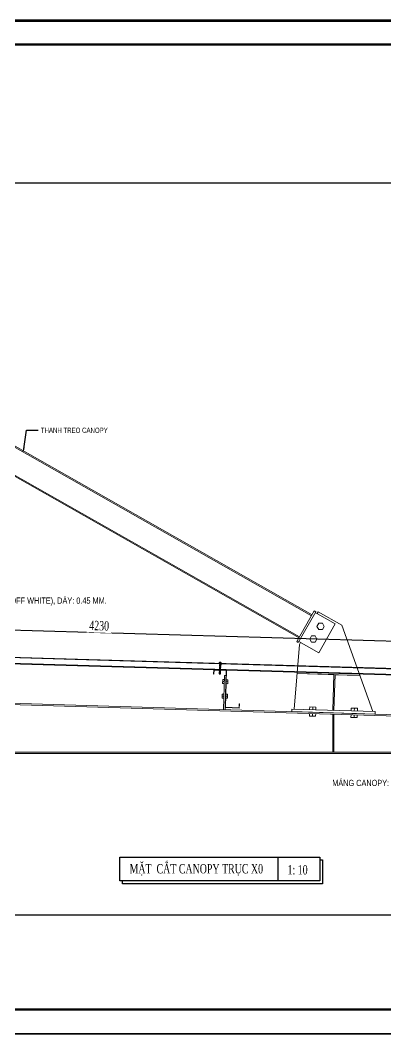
# Model space of a CAD drawing. Header units: inches. Extents: x 340055 to 349452, y -34649 to -30845.
# Drawn here: x 348564.9 to 348740.4, y -32777.5 to -32290.5 of the extents above; entities that cross this region are included whole.
import ezdxf

# ---------------------------------------------------------------- set-up
doc = ezdxf.new("R2010")
doc.units = ezdxf.units.IN
doc.header["$MEASUREMENT"] = 0
doc.linetypes.add('XKITLINE00', pattern=[0])
for name, color, linetype in [('3', 3, 'Continuous'), ('NET IN', 3, 'Continuous'), ('STRUCTURE', 1, 'Continuous')]:
    doc.layers.add(name, color=color, linetype=linetype)
for name, color, linetype, lineweight in [('Bolt', 7, 'Continuous', 0), ('PART', 20, 'Continuous', 9), ('TL-TIILE BLOCK A2$0$TL-TITLE BLOCK 1', 7, 'Continuous', 50)]:
    doc.layers.add(name, color=color, linetype=linetype, lineweight=lineweight)
doc.styles.add('ST1', font='times.ttf', dxfattribs={"width": 0.7})
doc.styles.add('ST1H', font='vnshxh.shx', dxfattribs={"width": 0.7})
doc.dimstyles.new('10', dxfattribs={"dimtxt": 4.5, "dimasz": 1.5, "dimexe": 1, "dimexo": 0, "dimgap": 1, "dimtad": 1, "dimdec": 0, "dimlfac": 10, "dimzin": 0, "dimdsep": 46, "dimtxsty": 'ST1', "dimblk": 'OBLIQUE', "dimcen": 1, "dimdle": 1, "dimclrd": 8, "dimclre": 8, "dimclrt": 3, "dimadec": 0, "dimazin": 0, "dimtfac": 1, "dimtdec": 0, "dimtix": 1, "dimtofl": 0, "dimtmove": 1, "dimatfit": 3, "dimfxl": 0, "dimtolj": 1, "dimtzin": 0, "dimlwd": -1, "dimlwe": -1, "dimarcsym": 0})
doc.dimstyles.new('3', dxfattribs={"dimtxt": 3.5, "dimasz": 1.8, "dimexe": 1, "dimexo": 0, "dimgap": 1, "dimtad": 1, "dimdec": 0, "dimlfac": 3, "dimzin": 0, "dimdsep": 46, "dimtxsty": 'ST1H', "dimblk": 'OBLIQUE', "dimcen": 1, "dimdle": 1, "dimclrd": 8, "dimclre": 8, "dimclrt": 3, "dimadec": 0, "dimazin": 0, "dimtfac": 1, "dimtdec": 0, "dimtix": 1, "dimtofl": 0, "dimtmove": 1, "dimatfit": 3, "dimfxl": 0, "dimtolj": 1, "dimtzin": 0, "dimlwd": -1, "dimlwe": -1, "dimarcsym": 0})

# ---------------------------------------------------------------- blocks, each defined once
blk = doc.blocks.new('A$C26A6701F')
at = {"layer": 'STRUCTURE', "color": 1, "linetype": 'Continuous'}
for p, q in [((0, 17.2), (1.3, 17.5)), ((0, 17.1), (0, 17.2)), ((0, 17.2), (4, 17.2)), ((4, 17.1), (0, 17.1)), ((3.9, 16.7), (0.1, 16.7)), ((0.4, 17.8), (3.6, 17.8)), ((0.4, 17.6), (1.2, 17.6)), ((0.9, 17.8), (0.9, 18.8)), ((1, 17.8), (1, 18.6)), ((1.1, 18.9), (2.9, 18.9)), ((1.2, 16.7), (1.1, 16.7)), ((1.1, 16.7), (1.4, 16.6)), ((1.1, 16.7), (1.4, 16.7)), ((1.1, 16.2), (2.9, 16.5)), ((1.4, 16.4), (1.1, 16.2)), ((1.2, 17.6), (2.8, 17.6)), ((1.3, 17.5), (1.3, 17.6)), ((1.3, 17.5), (2.7, 17.5)), ((1.4, 16.6), (2.4, 16.7)), ((2.7, 16.6), (1.4, 16.4)), ((1.4, 16.4), (1.4, 16.6)), ((1.4, 16.1), (2.7, 16.3)), ((1.9, 18.6), (2, 17.8)), ((2, 17.8), (2.1, 18.6)), ((2.7, 17.5), (2.7, 17.6)), ((2.7, 17.5), (4, 17.2)), ((2.7, 16.6), (2.7, 16.7)), ((2.7, 16.6), (2.9, 16.5)), ((2.7, 16.3), (2.9, 16.5)), ((2.7, 16.1), (2.7, 16.3)), ((2.8, 17.6), (3.6, 17.6)), ((3, 18.6), (3, 17.8)), ((3.1, 17.8), (3.1, 18.8)), ((4, 17.2), (4, 17.1)), ((1, 6.2), (2.8, 6.5)), ((1.3, 6.4), (1, 6.2)), ((1, 6.2), (1.3, 6.1)), ((1.3, 6), (1, 5.8)), ((1, 5.8), (2.8, 6)), ((1, 5.8), (1.3, 5.6)), ((1, 5.3), (2.8, 5.6)), ((1.3, 5.5), (1, 5.3)), ((1, 5.3), (1.3, 5.2)), ((1, 4.8), (2.8, 5.1)), ((1.3, 5), (1, 4.8)), ((1, 4.8), (1.3, 4.7)), ((1, 4.3), (2.8, 4.6)), ((1.3, 4.5), (1, 4.3)), ((1, 4.3), (1.3, 4.2)), ((1.3, 4.1), (1, 3.9)), ((1, 3.9), (2.8, 4.1)), ((1, 3.9), (1.3, 3.8)), ((1.3, 3.6), (1, 3.4)), ((1, 3.4), (2.3, 3.6)), ((1, 3.4), (1.3, 3.3)), ((1.1, 16.2), (1.4, 16.1)), ((1.1, 15.7), (2.9, 16)), ((1.4, 15.9), (1.1, 15.7)), ((1.1, 15.7), (1.4, 15.6)), ((1.4, 15.5), (1.1, 15.2)), ((1.1, 15.2), (2.9, 15.5)), ((1.1, 15.2), (1.4, 15.1)), ((1.4, 15), (1.1, 14.8)), ((1.1, 14.8), (2.9, 15)), ((1.1, 14.8), (1.4, 14.7)), ((1.1, 14.3), (2.9, 14.6)), ((1.4, 14.5), (1.1, 14.3)), ((1.1, 14.3), (1.4, 14.2)), ((1.1, 13.8), (2.9, 14.1)), ((1.4, 14), (1.1, 13.8)), ((1.1, 13.8), (1.4, 13.7)), ((1.4, 13.6), (1.1, 13.3)), ((1.1, 13.3), (2.9, 13.6)), ((1.1, 13.3), (1.4, 13.2)), ((1.1, 12.9), (2.9, 13.2)), ((1.4, 13.1), (1.1, 12.9)), ((1.1, 12.9), (1.4, 12.8)), ((1.1, 12.4), (2.9, 12.7)), ((1.4, 12.6), (1.1, 12.4)), ((1.1, 12.4), (1.4, 12.3)), ((1.1, 11.9), (2.9, 12.2)), ((1.4, 12.1), (1.1, 11.9)), ((1.1, 11.9), (1.4, 11.8)), ((1.4, 11.7), (1.1, 11.5)), ((1.1, 11.5), (2.9, 11.7)), ((1.1, 11.5), (1.4, 11.3)), ((1.1, 11), (2.9, 11.3)), ((1.4, 11.2), (1.1, 11)), ((1.1, 11), (1.3, 10.9)), ((1.1, 10.5), (2.9, 10.8)), ((1.4, 10.7), (1.1, 10.5)), ((1.1, 10.5), (1.3, 10.4)), ((1.1, 10), (2.9, 10.3)), ((1.3, 10.2), (1.1, 10)), ((1.1, 10), (1.3, 9.9)), ((1.3, 9.8), (1.1, 9.6)), ((1.1, 9.6), (2.9, 9.8)), ((1.1, 9.6), (1.3, 9.4)), ((1.1, 9.1), (2.8, 9.4)), ((1.3, 9.3), (1.1, 9.1)), ((1.1, 9.1), (1.3, 9)), ((1.1, 8.6), (2.8, 8.9)), ((1.3, 8.8), (1.1, 8.6)), ((1.1, 8.6), (1.3, 8.5)), ((1.1, 8.1), (2.8, 8.4)), ((1.3, 8.3), (1.1, 8.1)), ((1.1, 8.1), (1.3, 8)), ((1.3, 7.9), (1.1, 7.7)), ((1.1, 7.7), (2.8, 7.9)), ((1.1, 7.7), (1.3, 7.5)), ((1.1, 7.2), (2.8, 7.5)), ((1.3, 7.4), (1.1, 7.2)), ((1.1, 7.2), (1.3, 7.1)), ((1.1, 6.7), (2.8, 7)), ((1.3, 6.9), (1.1, 6.7)), ((1.1, 6.7), (1.3, 6.6)), ((1.3, 10.7), (1.3, 10.9)), ((1.3, 10.4), (2.7, 10.6)), ((2.7, 10.4), (1.3, 10.2)), ((1.3, 10.2), (1.3, 10.4)), ((1.3, 9.9), (2.7, 10.1)), ((2.7, 9.9), (1.3, 9.8)), ((1.3, 9.9), (1.3, 9.8)), ((1.3, 9.4), (2.7, 9.6)), ((2.6, 9.5), (1.3, 9.3)), ((1.3, 9.3), (1.3, 9.4)), ((1.3, 9), (2.7, 9.2)), ((2.6, 9), (1.3, 8.8)), ((1.3, 8.8), (1.3, 9)), ((1.3, 8.5), (2.7, 8.7)), ((2.6, 8.5), (1.3, 8.3)), ((1.3, 8.3), (1.3, 8.5)), ((1.3, 8), (2.7, 8.2)), ((2.6, 8), (1.3, 7.9)), ((1.3, 7.9), (1.3, 8)), ((1.3, 7.5), (2.7, 7.7)), ((2.6, 7.6), (1.3, 7.4)), ((1.3, 7.4), (1.3, 7.5)), ((1.3, 7.1), (2.7, 7.3)), ((2.6, 7.1), (1.3, 6.9)), ((1.3, 6.9), (1.3, 7.1)), ((1.3, 6.6), (2.7, 6.8)), ((2.6, 6.6), (1.3, 6.4)), ((1.3, 6.4), (1.3, 6.6)), ((1.3, 6.1), (2.6, 6.3)), ((2.6, 6.1), (1.3, 6)), ((1.3, 6), (1.3, 6.1)), ((1.3, 5.6), (2.6, 5.8)), ((2.6, 5.7), (1.3, 5.5)), ((1.3, 5.5), (1.3, 5.6)), ((1.3, 5.2), (2.6, 5.4)), ((2.6, 5.2), (1.3, 5)), ((1.3, 5), (1.3, 5.2)), ((1.3, 4.7), (2.6, 4.9)), ((2.6, 4.7), (1.3, 4.5)), ((1.3, 4.5), (1.3, 4.7)), ((1.3, 4.2), (2.6, 4.4)), ((2.6, 4.3), (1.3, 4.1)), ((1.3, 4.1), (1.3, 4.2)), ((1.3, 3.8), (2.6, 3.9)), ((1.3, 3.6), (1.3, 3.8)), ((2.3, 3.7), (1.3, 3.6)), ((1.3, 3.3), (2.2, 3.4)), ((1.3, 0.6), (1.3, 3.3)), ((1.3, 0.6), (1.4, 0.8)), ((1.3, 0.6), (1.9, 0)), ((2.7, 16.1), (1.4, 15.9)), ((1.4, 15.9), (1.4, 16.1)), ((1.4, 15.6), (2.7, 15.8)), ((2.7, 15.6), (1.4, 15.5)), ((1.4, 15.5), (1.4, 15.6)), ((1.4, 15.1), (2.7, 15.3)), ((2.7, 15.2), (1.4, 15)), ((1.4, 15), (1.4, 15.1)), ((1.4, 14.7), (2.7, 14.9)), ((2.7, 14.7), (1.4, 14.5)), ((1.4, 14.5), (1.4, 14.7)), ((1.4, 14.2), (2.7, 14.4)), ((2.7, 14.2), (1.4, 14)), ((1.4, 14), (1.4, 14.2)), ((1.4, 13.7), (2.7, 13.9)), ((2.7, 13.7), (1.4, 13.6)), ((1.4, 13.6), (1.4, 13.7)), ((1.4, 13.2), (2.7, 13.4)), ((2.7, 13.3), (1.4, 13.1)), ((1.4, 13.2), (1.4, 13.1)), ((1.4, 12.8), (2.7, 13)), ((2.7, 12.8), (1.4, 12.6)), ((1.4, 12.6), (1.4, 12.8)), ((1.4, 12.3), (2.7, 12.5)), ((2.7, 12.3), (1.4, 12.1)), ((1.4, 12.1), (1.4, 12.3)), ((1.4, 11.8), (2.7, 12)), ((2.7, 11.8), (1.4, 11.7)), ((1.4, 11.7), (1.4, 11.8)), ((1.4, 11.3), (2.7, 11.5)), ((2.7, 11.4), (1.4, 11.2)), ((1.4, 11.2), (1.4, 11.3)), ((1.3, 10.9), (2.7, 11.1)), ((2.7, 10.9), (1.4, 10.7)), ((1.7, 0.8), (2, 0)), ((2, 0), (2.6, 0.6)), ((2, 0.1), (2.3, 0.6)), ((2.4, 1), (2.6, 3.7)), ((2.6, 3.8), (2.5, 3.8)), ((2.5, 3.6), (2.8, 3.7)), ((2.5, 3.5), (2.6, 3.5)), ((2.6, 9.5), (2.7, 9.6)), ((2.6, 9.5), (2.8, 9.4)), ((2.6, 9), (2.6, 9.2)), ((2.6, 9), (2.8, 8.9)), ((2.6, 8.5), (2.6, 8.7)), ((2.6, 8.5), (2.8, 8.4)), ((2.6, 8), (2.6, 8.2)), ((2.6, 8), (2.8, 7.9)), ((2.6, 7.6), (2.6, 7.7)), ((2.6, 7.6), (2.8, 7.5)), ((2.6, 7.1), (2.6, 7.3)), ((2.6, 7.1), (2.8, 7)), ((2.6, 6.6), (2.6, 6.8)), ((2.6, 6.6), (2.8, 6.5)), ((2.6, 6.3), (2.8, 6.5)), ((2.6, 6.1), (2.6, 6.3)), ((2.6, 6.1), (2.8, 6)), ((2.6, 5.8), (2.8, 6)), ((2.6, 5.7), (2.6, 5.8)), ((2.6, 5.7), (2.8, 5.6)), ((2.6, 5.4), (2.8, 5.6)), ((2.6, 5.2), (2.6, 5.4)), ((2.6, 5.2), (2.8, 5.1)), ((2.6, 4.9), (2.8, 5.1)), ((2.6, 4.7), (2.6, 4.9)), ((2.6, 4.7), (2.8, 4.6)), ((2.6, 4.4), (2.8, 4.6)), ((2.6, 4.3), (2.6, 4.4)), ((2.8, 4.1), (2.6, 4.3)), ((2.6, 3.9), (2.8, 4.1)), ((2.6, 3.8), (2.6, 3.9)), ((2.8, 3.7), (2.6, 3.8)), ((2.6, 3.5), (2.8, 3.7)), ((2.6, 0.6), (2.6, 3.5)), ((2.7, 16.1), (2.9, 16)), ((2.7, 15.8), (2.9, 16)), ((2.7, 15.6), (2.7, 15.8)), ((2.7, 15.6), (2.9, 15.5)), ((2.7, 15.3), (2.9, 15.5)), ((2.7, 15.2), (2.7, 15.3)), ((2.7, 15.2), (2.9, 15)), ((2.7, 14.9), (2.9, 15)), ((2.7, 14.7), (2.7, 14.9)), ((2.7, 14.7), (2.9, 14.6)), ((2.7, 14.4), (2.9, 14.6)), ((2.7, 14.2), (2.7, 14.4)), ((2.7, 14.2), (2.9, 14.1)), ((2.7, 13.9), (2.9, 14.1)), ((2.7, 13.7), (2.7, 13.9)), ((2.7, 13.7), (2.9, 13.6)), ((2.7, 13.4), (2.9, 13.6)), ((2.7, 13.4), (2.7, 13.3)), ((2.7, 13.3), (2.9, 13.2)), ((2.7, 13), (2.9, 13.2)), ((2.7, 12.8), (2.7, 13)), ((2.7, 12.8), (2.9, 12.7)), ((2.7, 12.5), (2.9, 12.7)), ((2.7, 12.3), (2.7, 12.5)), ((2.7, 12.3), (2.9, 12.2)), ((2.7, 12), (2.9, 12.2)), ((2.7, 11.8), (2.7, 12)), ((2.7, 11.8), (2.9, 11.7)), ((2.7, 11.5), (2.9, 11.7)), ((2.7, 11.4), (2.7, 11.5)), ((2.7, 11.4), (2.9, 11.3)), ((2.7, 11.1), (2.9, 11.3)), ((2.7, 10.9), (2.7, 11.1)), ((2.7, 10.9), (2.9, 10.8)), ((2.7, 10.6), (2.9, 10.8)), ((2.7, 10.4), (2.7, 10.6)), ((2.7, 10.4), (2.9, 10.3)), ((2.7, 10.1), (2.9, 10.3)), ((2.7, 10.1), (2.7, 9.9)), ((2.7, 9.9), (2.9, 9.8)), ((2.7, 9.6), (2.9, 9.8)), ((2.7, 9.2), (2.8, 9.4)), ((2.7, 8.7), (2.8, 8.9)), ((2.7, 8.2), (2.8, 8.4)), ((2.7, 7.7), (2.8, 7.9)), ((2.7, 7.3), (2.8, 7.5)), ((2.7, 6.8), (2.8, 7))]:
    blk.add_line(p, q, dxfattribs=at)
for centre, major_axis, ratio, start_param, end_param in [((-1.1, 16.7), (-0.822, 0.822), 1, 3.915086, 4.236522), ((0.4, 17.7), (0.0956, 0.0956), 1, 0.954633, 3.757756), ((1.1, 18.8), (-0.0943, 0.0943), 1, -0.785398, 0.785398), ((1.5, 18), (0.508, 0.508), 1, 0.131933, 1.438864), ((2.5, 18), (0.508, 0.508), 1, 0.131933, 1.438864), ((2.9, 18.8), (-0.0943, 0.0943), 1, 3.926991, 5.497787), ((3.6, 17.7), (-0.1, 0.1), 1, 2.701137, 5.152845), ((5.1, 16.7), (-1.15, 0.17), 0.90746, -0.177273, 0.177273), ((1.5, 0.7), (0.111, 0.111), 1, 6.085329, 8.011019), ((1.9, 0.1), (0.0625, 0.0625), 1, 3.247504, 4.535451), ((1.8, 3.7), (0.363, 0.363), 1, 4.808661, 5.407478), ((2.4, 3.7), (0.0836, 0.0836), 1, 5.766736, 8.502032), ((1.8, 1), (0.416, 0.416), 1, 4.859665, 5.449971)]:
    blk.add_ellipse(centre, major_axis=major_axis, ratio=ratio, start_param=start_param, end_param=end_param, dxfattribs=at)
blk = doc.blocks.new('_Oblique')
at = {"color": 0, "linetype": 'ByBlock', "lineweight": -2}
blk.add_line((-0.5, -0.5), (0.5, 0.5), dxfattribs=at)
blk = doc.blocks.new('*D571')
at = {"color": 8, "linetype": 'Continuous', "transparency": 16777216}
for p, q in [((348390.3, -32578.48), (348815.16, -32590.97)), ((348390.91, -32591.75), (348391.32, -32577.51)), ((348813.77, -32604.18), (348814.19, -32589.94))]:
    blk.add_line(p, q, dxfattribs=at)
at = {"layer": 'Defpoints', "color": 0, "transparency": 16777216}
for p in [(348814.16, -32590.94), (348390.91, -32591.75), (348813.77, -32604.18)]:
    blk.add_point(p, dxfattribs=at)
at = {"color": 8, "transparency": 16777216, "xscale": 1.5, "yscale": 1.5, "zscale": 1.5}
for p, rotation in [((348391.29, -32578.51), 178.3162521248575), ((348814.16, -32590.94), 358.3162521248576)]:
    blk.add_blockref('_Oblique', p, dxfattribs=dict(at, rotation=rotation))
at = {"color": 3, "transparency": 16777216, "insert": (348602.82, -32581.44), "char_height": 4.5, "attachment_point": 5, "rotation": 358.3163, "style": 'ST1', "bg_fill": 3, "box_fill_scale": 1.25, "bg_fill_color": 256, "bg_fill_true_color": 13158600, "bg_fill_transparency": 0}
blk.add_mtext('\\A1;4230', dxfattribs=at)
blk = doc.blocks.new('*D572')
at = {"color": 8, "linetype": 'Continuous', "transparency": 16777216}
blk.add_arc((348868.3, -32628.47), 11.68, 178.3036, 270, dxfattribs=at)
at = {"layer": 'Defpoints', "color": 0, "transparency": 16777216}
for p in [(348361.15, -32613.45), (348868.3, -32642.84)]:
    blk.add_point(p, dxfattribs=at)
at = {"color": 8, "transparency": 16777216, "xscale": 1.5, "yscale": 1.5, "zscale": 1.5}
for p, rotation in [((348856.62, -32628.12), 88.30361277314171), ((348868.3, -32640.14), 359.9999999999202)]:
    blk.add_blockref('_Oblique', p, dxfattribs=dict(at, rotation=rotation))
at = {"color": 3, "transparency": 16777216, "insert": (348862.28, -32634.31), "char_height": 4.5, "attachment_point": 5, "rotation": 314.1518, "style": 'ST1', "bg_fill": 3, "box_fill_scale": 1.25, "bg_fill_color": 256, "bg_fill_true_color": 13158600, "bg_fill_transparency": 0}
blk.add_mtext('\\A1;92°', dxfattribs=at)
at = {"layer": 'Defpoints', "color": 0, "transparency": 16777216}
for p in [(348868.3, -32627.87), (348868.3, -32628.47), (348858.07, -32634.1)]:
    blk.add_point(p, dxfattribs=at)
blk = doc.blocks.new('kt kien truc 1')
at = {"layer": 'Defpoints', "color": 8}
blk.add_lwpolyline([(0, 0), (594, 0), (594, 420), (0, 420)], close=True, dxfattribs=at)
at = {"layer": 'TL-TIILE BLOCK A2$0$TL-TITLE BLOCK 1', "const_width": 1}
blk.add_lwpolyline([(20, 10), (579, 10), (584, 15), (584, 405), (579, 410), (20, 410), (15, 405), (15, 15)], close=True, dxfattribs=at)

msp = doc.modelspace()

# ---------------------------------------------------------------- linework, layer by layer
at = {"color": 9, "linetype": 'XKITLINE00', "lineweight": 0}
for p, q in [((348704.8433, -32576.6345), (348411.3637, -32410.0995)), ((348705.0901, -32576.1996), (348411.6104, -32409.6647)), ((348699.0783, -32586.794), (348405.5988, -32420.2591)), ((348698.8316, -32587.2289), (348405.3521, -32420.694)), ((348706.1522, -32574.3279), (348697.7746, -32589.0914)), ((348706.847, -32574.7221), (348698.4694, -32589.4857)), ((348706.1522, -32574.3279), (348706.847, -32574.7221)), ((348716.1536, -32580.5768), (348706.6005, -32575.1562)), ((348707.4688, -32575.6489), (348707.9616, -32574.7805)), ((348707.9616, -32574.7805), (348719.3868, -32581.2635)), ((348708.2835, -32580.2832), (348707.43, -32581.7874)), ((348708.2691, -32594.4721), (348716.1536, -32580.5768)), ((348710.013, -32580.2703), (348708.2835, -32580.2832)), ((348710.8889, -32581.7616), (348710.013, -32580.2703)), ((348719.3868, -32581.2635), (348734.2989, -32622.6662)), ((348707.43, -32581.7874), (348708.3059, -32583.2787)), ((348708.3059, -32583.2787), (348710.0354, -32583.2658)), ((348710.0354, -32583.2658), (348710.8889, -32581.7616)), ((348696.4, -32621.5462), (348699.0914, -32590.4126)), ((348697.7746, -32589.0914), (348698.4694, -32589.4857)), ((348708.2691, -32594.4721), (348698.716, -32589.0514)), ((348699.0914, -32590.4126), (348699.5843, -32589.5441)), ((348704.8341, -32586.3624), (348703.9806, -32587.8666)), ((348703.9806, -32587.8666), (348704.8565, -32589.3579)), ((348706.5635, -32586.3495), (348704.8341, -32586.3624)), ((348704.8565, -32589.3579), (348706.5859, -32589.345)), ((348707.4395, -32587.8407), (348706.5635, -32586.3495)), ((348706.5859, -32589.345), (348707.4395, -32587.8407)), ((348663.006, -32605.3039), (348662.5183, -32621.7723)), ((348663.8045, -32605.3275), (348663.006, -32605.3039)), ((348715.5688, -32604.9603), (348697.9197, -32604.4536)), ((348697.9198, -32604.4486), (348697.937, -32603.8497)), ((348727.7647, -32605.3054), (348697.9198, -32604.4486)), ((348727.7818, -32604.7065), (348697.937, -32603.8497)), ((348715.569, -32604.9553), (348714.9804, -32622.0928)), ((348716.1679, -32604.9728), (348715.5691, -32604.9522)), ((348715.5791, -32622.1133), (348716.1679, -32604.9725)), ((348727.7645, -32605.3104), (348716.1677, -32604.9774)), ((348727.7818, -32604.7065), (348727.7647, -32605.3054)), ((348868.3158, -32627.8672), (348361.1494, -32612.8469)), ((348361.1494, -32613.4462), (348868.2981, -32628.4661)), ((348663.3168, -32621.7959), (348663.3463, -32620.7986)), ((348695.4134, -32621.517), (348695.378, -32622.7148)), ((348735.3014, -32623.8946), (348695.378, -32622.7148)), ((348735.3368, -32622.6969), (348695.4134, -32621.517)), ((348714.9802, -32624.2729), (348714.9802, -32642.0459)), ((348714.9802, -32624.2729), (348715.5793, -32624.2729)), ((348714.9804, -32622.0928), (348715.5791, -32622.1133)), ((348715.5793, -32624.2729), (348715.5793, -32642.0459)), ((348735.3368, -32622.6969), (348735.3014, -32623.8946)), ((348868.2981, -32642.2456), (348361.1494, -32642.2456)), ((348361.1494, -32642.8448), (348869.0969, -32642.8448)), ((348714.9802, -32642.0459), (348715.5793, -32642.0459))]:
    msp.add_line(p, q, dxfattribs=at)
msp.add_line((348688.6349, -32692.6126), (348688.6349, -32704.118))
at = {"color": 8}
msp.add_lwpolyline([(348899.3234, -32368.7455), (348329.9854, -32368.7455), (348329.9854, -32720.3253), (348899.3234, -32720.3253)], close=True, dxfattribs=at)
msp.add_lwpolyline([(348612.7047, -32692.6126), (348708.7833, -32692.6126), (348708.7833, -32704.118), (348612.7047, -32704.118)], close=True)
at = {"layer": '3'}
for p, q in [((348813.7675, -32604.1794), (348390.9058, -32591.7492)), ((348813.7645, -32604.2793), (348390.9058, -32591.8492)), ((348809.7646, -32606.9629), (348392.3354, -32594.6925)), ((348810.2354, -32607.0768), (348392.41, -32594.7947))]:
    msp.add_line(p, q, dxfattribs=at)
at = {"layer": 'Bolt', "linetype": 'XKITLINE00', "lineweight": 0}
for p, q in [((348662.147, -32607.3263), (348662.0908, -32609.2227)), ((348662.8893, -32609.2463), (348662.0908, -32609.2227)), ((348662.9174, -32608.2981), (348662.1189, -32608.2745)), ((348662.9455, -32607.35), (348662.147, -32607.3263)), ((348664.6359, -32609.298), (348663.8375, -32609.2744)), ((348664.664, -32608.3499), (348663.8656, -32608.3262)), ((348664.6921, -32607.4017), (348663.8936, -32607.378)), ((348664.6359, -32609.298), (348664.6921, -32607.4017)), ((348661.9401, -32614.3129), (348661.8839, -32616.2093)), ((348662.7105, -32615.2847), (348661.912, -32615.2611)), ((348662.7385, -32614.3365), (348661.9401, -32614.3129)), ((348664.4571, -32615.3365), (348663.6586, -32615.3128)), ((348664.4852, -32614.3883), (348663.6867, -32614.3646)), ((348664.429, -32616.2846), (348664.4852, -32614.3883)), ((348662.6824, -32616.2329), (348661.8839, -32616.2093)), ((348664.429, -32616.2846), (348663.6306, -32616.261)), ((348703.8431, -32623.5956), (348703.8048, -32624.8931)), ((348703.8048, -32624.8931), (348706.799, -32624.9816)), ((348703.8971, -32621.7678), (348703.9355, -32620.4703)), ((348703.9355, -32620.4703), (348706.9297, -32620.5587)), ((348704.3599, -32623.0115), (348704.3608, -32622.9802)), ((348705.3019, -32624.9374), (348705.3402, -32623.6399)), ((348705.3943, -32621.812), (348705.4326, -32620.5145)), ((348706.356, -32623.0706), (348706.357, -32623.0392)), ((348706.799, -32624.9816), (348706.8374, -32623.6841)), ((348706.9297, -32620.5587), (348706.8914, -32621.8563)), ((348723.8048, -32624.1867), (348723.7665, -32625.4831)), ((348723.8588, -32622.3577), (348723.8972, -32621.0602)), ((348723.8972, -32621.0602), (348726.8914, -32621.1487)), ((348724.2755, -32623.6001), (348724.2218, -32623.5985)), ((348724.2218, -32623.5985), (348726.4175, -32623.6634)), ((348724.3215, -32623.6026), (348724.3225, -32623.5702)), ((348725.2636, -32625.5273), (348725.3019, -32624.2311)), ((348725.356, -32622.4019), (348725.3943, -32621.1044)), ((348726.3177, -32623.6618), (348726.3187, -32623.6291)), ((348726.7607, -32625.5715), (348726.799, -32624.2754)), ((348726.8914, -32621.1487), (348726.8531, -32622.4462)), ((348723.7665, -32625.4831), (348726.7607, -32625.5715))]:
    msp.add_line(p, q, dxfattribs=at)
at = {"layer": 'PART', "color": 94, "linetype": 'XKITLINE00', "lineweight": 0}
for p, q in [((348657.84, -32602.6543), (348657.7809, -32604.6504)), ((348657.7809, -32604.6504), (348657.9306, -32604.6549)), ((348664.0281, -32602.8375), (348657.84, -32602.6543)), ((348657.9306, -32604.6549), (348657.9853, -32602.8084)), ((348657.9853, -32602.8084), (348663.874, -32602.9828)), ((348663.874, -32602.9828), (348663.3463, -32620.7986)), ((348663.5005, -32620.6533), (348664.0281, -32602.8375)), ((348670.0427, -32618.999), (348669.988, -32620.8454)), ((348670.1924, -32619.0034), (348670.0427, -32618.999)), ((348670.1333, -32620.9996), (348670.1924, -32619.0034)), ((348663.3463, -32620.7986), (348670.1333, -32620.9996)), ((348669.988, -32620.8454), (348663.5005, -32620.6533))]:
    msp.add_line(p, q, dxfattribs=at)

# ---------------------------------------------------------------- block references
at = {"color": 9, "linetype": 'Continuous', "extrusion": (-1.52348e-10, -5.24717e-09, 1), "xscale": 0.3000000000984311, "yscale": 0.3000000000984311, "zscale": 0.3000000000984311, "rotation": 358.3369215981627}
msp.add_blockref('A$C26A6701F', (348660.241, -32604.7009, 0.0001), dxfattribs=at)

# ---------------------------------------------------------------- leaders
at = {"color": 9}
msp.add_leader([(348566.5255, -32497.5712), (348567.9738, -32487.5339), (348574.7908, -32487.5339)], dimstyle='3', override={"dimgap": 1, "dimtad": 0}, dxfattribs=at)

# ---------------------------------------------------------------- next in the draw order: texts
at = {"color": 3, "linetype": 'Continuous', "insert": (348693.2935, -32698.7894), "char_height": 4.5, "attachment_point": 4, "style": 'ST1', "bg_fill": 3, "box_fill_scale": 1.25, "bg_fill_color": 256, "bg_fill_true_color": 13158600, "bg_fill_transparency": 3139304}
msp.add_mtext('\\A1;1: 10', dxfattribs=at)
at = {"layer": '3', "style": 'ST1H', "bg_fill": 2}
for s, insert, char_height, attachment_point in [('\\A1;THANH TREO CANOPY ', (348574.7908, -32487.5339), 2.5, 4), ('\\A1;ke chia n\xadíc m¸i CANOPY: \\Pt«n CLEAR COLORBOND, mµu: tr¾ng( Off white), dµy: 0.45 mm.', (348490.4235, -32567.3357), 3, 4), ('\\A1;m¸ng CANOPY: sus 304, 2b-mê, dµy: 1.0 mm\\Phµn nèi chång 50 mm', (348793.2642, -32659.5254), 3, 6)]:
    msp.add_mtext(s, dxfattribs=dict(at, insert=insert, char_height=char_height, attachment_point=attachment_point))

# ---------------------------------------------------------------- next in the draw order: dimensions: what is measured, and where the dimension line sits
at = {"color": 8}
dim = msp.add_aligned_dim(p1=(348390.9058, -32591.7492), p2=(348813.7675, -32604.1794), distance=13.2414, dimstyle='10', dxfattribs=at)
dim.commit()
dim.dimension.update_dxf_attribs({"geometry": '*D571', "text_midpoint": (348602.8223, -32581.4411)})
dim = msp.add_angular_dim_2l(base=(348858.0709, -32634.1046), line1=((348868.2981, -32642.8448), (348868.2981, -32627.8672)), line2=((348361.1494, -32613.4462), (348868.2981, -32628.4661)), dimstyle='10', dxfattribs=at)
dim.commit()
dim.dimension.update_dxf_attribs({"geometry": '*D572', "text_midpoint": (348862.2833, -32634.3054)})

# ---------------------------------------------------------------- next in the draw order: linework, layer by layer
at = {"color": 1, "true_color": 0xfb040c, "const_width": 0.1}
msp.add_lwpolyline([(348405.3926, -32592.1791), (348758.166, -32602.545)], dxfattribs=at)
msp.add_lwpolyline([(348708.7833, -32693.9064), (348710.1575, -32693.9064), (348710.1575, -32705.4118), (348614.0789, -32705.4118), (348614.0789, -32704.118)])

# ---------------------------------------------------------------- next in the draw order: texts
at = {"color": 3, "linetype": 'Continuous', "insert": (348617.4307, -32698.7894), "char_height": 4.5, "attachment_point": 4, "style": 'ST1', "bg_fill": 3, "box_fill_scale": 1.25, "bg_fill_color": 256, "bg_fill_true_color": 13158600, "bg_fill_transparency": 3139304}
msp.add_mtext('\\A1;MẶT  CẮT CANOPY TRỤC X0', dxfattribs=at)

# ---------------------------------------------------------------- next in the draw order: linework, layer by layer
at = {"layer": 'NET IN'}
msp.add_lwpolyline([(348311.2497, -32290.9194), (349000.0296, -32290.9194), (349000.0296, -32777.5199), (348311.2497, -32777.5199)], close=True, dxfattribs=at)

# ---------------------------------------------------------------- next in the draw order: block references
at = {"layer": '3', "xscale": 1.159562065285868, "yscale": 1.159562065285868, "zscale": 1.159562065285868}
msp.add_blockref('kt kien truc 1', (348311.2497, -32777.5199), dxfattribs=at)

doc.saveas('drawing.dxf')
